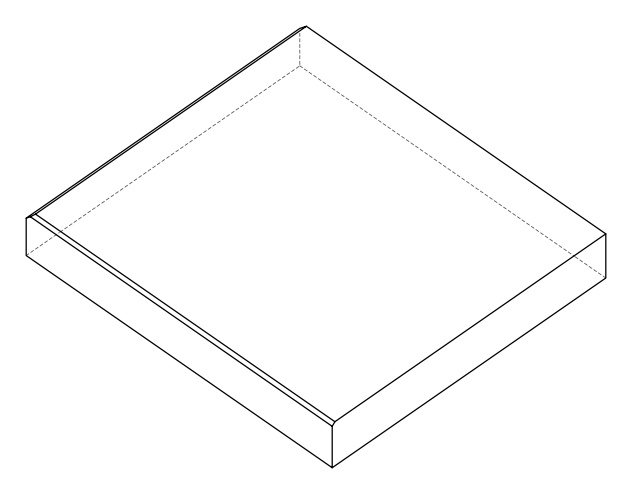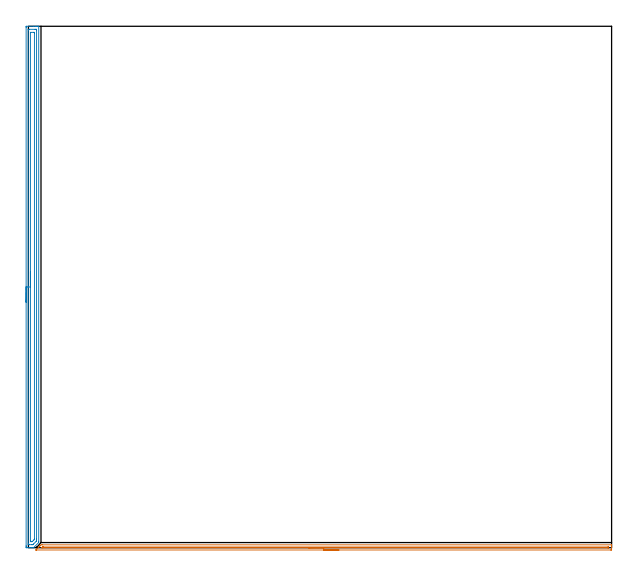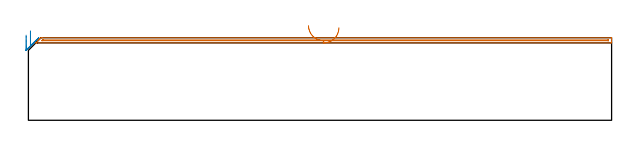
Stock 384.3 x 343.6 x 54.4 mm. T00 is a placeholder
(PLAN: 2 operations, 0 tool changes, 14.6 min)
(1 AREA_MILL | FG_CHAMFER_SURFACE | UGT0205_001 | 6.19 min | 2201 mm3)
(2 AREA_MILL_1 | FG_CHAMFER_SURFACE_1 | UGT0205_001 | 8.46 min | 11814 mm3)
(TOOL UGT0205_001 | Chamfer Mill 20 x 3 x 45 deg. | D20 FL50 Z2)
(OP 1 AREA_MILL)
G17 G21 G94 G90
T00 M6
G54
G17 G0 G90 X204.6 Y-1.5 S1061 M3
G43 Z64.4 H0
Z61.
G94 G1 X204.562 Z60.128 F250.
X204.448 Z59.264
X204.259 Z58.412
X203.997 Z57.58
X203.663 Z56.774
X203.26 Z56.
X202.792 Z55.264
X202.261 Z54.572
X201.671 Z53.929
X201.028 Z53.34
X200.336 Z52.808
X199.6 Z52.34
X198.826 Z51.937
X198.02 Z51.603
X197.188 Z51.341
X196.337 Z51.152
X195.472 Z51.038
X194.6 Z51.
X5.418
X5.08 Y-1.498 Z51.002
X4.917 Y-1.494 Z51.005
X4.908 Y-1.493 Z51.007
X5.869 Y-0.531 Z51.967
X5.974 Y-0.425 Z52.072
X6.868 Y0.469 Z52.967
X7.036 Y0.638 Z53.133
X7.2 Y0.801 Z53.299
X7.315 Y0.916 Z53.414
X7.474 Y1.077 Z53.572
X7.63 Y1.231 Z53.729
X7.762 Y1.363 Z53.861
X7.913 Y1.515 Z54.01
X8.301 Y1.901 Z54.398
X9.103 Y1.9 Z54.4
X384.12
X384.29 Y1.898 Z54.389
X384.297 Y1.748 Z54.24
X384.3 Y1.591 Z54.09
Y1.343 Z53.842
Y0.638 Z53.133
Y-0.591 Z51.906
X384.295 Y-1.115 Z51.379
X384.29 Y-1.491 Z51.004
X384.061 Y-1.496 Z51.002
X383.673 Y-1.5 Z51.
X194.6
Y-0.086 Z52.414
X9.573 Y-0.085 Z52.415
X9.103 Y-0.083 Z52.417
X8.94 Y-0.079 Z52.421
X8.79 Y-0.071 Z52.429
X8.858 Y0.002 Z52.502
X8.942 Y0.089 Z52.589
X9.103 Y0.252 Z52.752
X9.302 Y0.443 Z52.943
X9.339 Y0.477 Z52.977
X9.408 Y0.48 Z52.98
X9.556 Y0.483 Z52.983
X9.854 Y0.485 Z52.985
X9.997 Y0.486 Z52.986
X381.885 Y0.485 Z52.985
X382.042 Y0.484 Z52.984
X382.243 Y0.48 Z52.98
X382.286 Y0.479 Z52.979
X382.292 Y0.452 Z52.952
X382.295 Y0.418 Z52.918
X382.299 Y0.233 Z52.733
X382.293 Y-0.003 Z52.497
X382.29 Y-0.069 Z52.431
X382.28 Y-0.079 Z52.421
X382.249 Y-0.081 Z52.419
X382.177 Y-0.084 Z52.416
X381.885 Y-0.086 Z52.414
X381.73
X194.6
X193.729 Z52.452
X192.864 Z52.566
X192.012 Z52.755
X191.18 Z53.017
X190.374 Z53.351
X189.6 Z53.754
X188.864 Z54.223
X188.172 Z54.754
X187.529 Z55.343
X186.94 Z55.986
X186.409 Z56.678
X185.94 Z57.414
X185.537 Z58.188
X185.203 Z58.994
X184.941 Z59.826
X184.752 Z60.678
X184.638 Z61.543
X184.6 Z62.414
G0 Z64.4
M5
M2
(OP 2 AREA_MILL_1)
G17 G21 G94 G90
T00 M6
G54
G17 G0 G90 X-1.5 Y161.8 S1061 M3
G43 Z64.4 H0
Z56.1
G94 G1 Y161.838 Z55.228 F250.
Y161.952 Z54.364
Y162.141 Z53.512
Y162.403 Z52.68
Y162.737 Z51.874
Y163.14 Z51.1
Y163.608 Z50.364
Y164.14 Z49.672
Y164.729 Z49.029
Y165.372 Z48.44
Y166.064 Z47.908
Y166.8 Z47.44
Y167.574 Z47.037
Y168.38 Z46.703
Y169.212 Z46.441
Y170.064 Z46.252
Y170.928 Z46.138
Y171.8 Z46.1
Y342.975
X-1.497 Y343.284 Z46.102
X-1.492 Y343.59 Z46.106
X-1.182 Y343.6 Z46.415
X3.541 Z51.136
X4.968 Z52.564
X5.323 Z52.918
X6.034 Z53.634
X6.333 Z53.933
X6.746 Y343.592 Z54.338
X6.797 Y343.59 Z54.388
X6.8 Y343.421 Z54.4
Y4.134
X6.801 Y3.4 Z54.399
X3.541 Y0.141 Z51.139
X3.412 Y0.01 Z51.004
X3.366 Y0.003 Z50.959
X3.186 Y0. Z50.785
X2.47 Z50.07
X1.759 Z49.354
X0.513 Z48.11
X-0.914 Y0.001 Z46.681
X-1.16 Y0.003 Z46.436
X-1.491 Y0.008 Z46.105
X-1.493 Y0.045 Z46.104
X-1.498 Y0.625 Z46.102
X-1.5 Y1.213 Z46.1
Y171.8
X-0.086 Z47.514
X-0.085 Y341.249 Z47.515
X-0.084 Y341.313 Z47.516
X-0.079 Y341.438 Z47.521
X-0.068 Y341.59 Z47.532
X-0.023 Y341.592 Z47.577
X0.458 Y341.599 Z48.058
X4.432 Y341.6 Z52.032
X4.913 Y341.599 Z52.513
X5.323 Y341.592 Z52.923
X5.375 Y341.59 Z52.975
X5.382 Y341.375 Z52.982
X5.385 Y341.25 Z52.985
Y341.187
X5.386 Y341.124 Z52.986
Y5.926
X5.382 Y5.095 Z52.982
X5.38 Y5.038 Z52.98
X5.323 Y4.385 Z52.923
X5.234 Y4.29 Z52.834
X5.15 Y4.201 Z52.75
X3.363 Y2.413 Z50.963
X3.001 Y2.06 Z50.601
X2.953 Y2.015 Z50.553
X2.856 Y2.01 Z50.456
X2.65 Y2.005 Z50.25
X2.17 Y2.001 Z49.77
X0.387 Z47.987
X-0.023 Y2.008 Z47.577
X-0.075 Y2.01 Z47.525
X-0.082 Y2.225 Z47.518
X-0.085 Y2.35 Z47.515
X-0.086 Y2.413 Z47.514
Y2.476
Y171.8
X1.328 Z48.928
X1.329 Y339.399 Z48.929
X1.33 Y339.507 Z48.93
X1.333 Y339.56 Z48.933
X1.335 Y339.58 Z48.935
X1.36 Y339.59 Z48.96
X1.561 Y339.598 Z49.161
X3.341 Y339.6 Z50.941
X3.541 Y339.599 Z51.141
X3.741 Y339.596 Z51.341
X3.874 Y339.591 Z51.474
X3.965 Y339.586 Z51.565
X3.967 Y339.543 Z51.567
X3.969 Y339.399 Z51.569
X3.971 Y338.968 Z51.571
Y5.988
X3.97 Y5.559 Z51.57
X3.967 Y5.5 Z51.567
X3.964 Y5.476 Z51.564
X3.951 Y5.459 Z51.551
X3.873 Y5.377 Z51.473
X3.595 Y5.095 Z51.195
X2.676 Y4.175 Z50.276
X2.65 Y4.15 Z50.25
X2.554 Y4.061 Z50.154
X2.515 Y4.026 Z50.115
X2.476 Y4.01 Z50.076
X2.304 Y4.006 Z49.904
X1.958 Y4.001 Z49.558
X1.759 Z49.359
X1.559 Y4.004 Z49.159
X1.426 Y4.009 Z49.026
X1.335 Y4.014 Z48.935
X1.333 Y4.057 Z48.933
X1.331 Y4.201 Z48.931
X1.329 Y4.632 Z48.929
X1.328 Y171.8 Z48.928
Y172.672 Z48.967
Y173.536 Z49.08
Y174.388 Z49.269
Y175.22 Z49.532
Y176.026 Z49.865
Y176.8 Z50.268
Y177.536 Z50.737
Y178.228 Z51.268
Y178.871 Z51.857
Y179.46 Z52.501
Y179.992 Z53.193
Y180.46 Z53.928
Y180.863 Z54.702
Y181.197 Z55.508
Y181.459 Z56.34
Y181.648 Z57.192
Y181.762 Z58.057
Y181.8 Z58.928
G0 Z64.4
M5
M2
